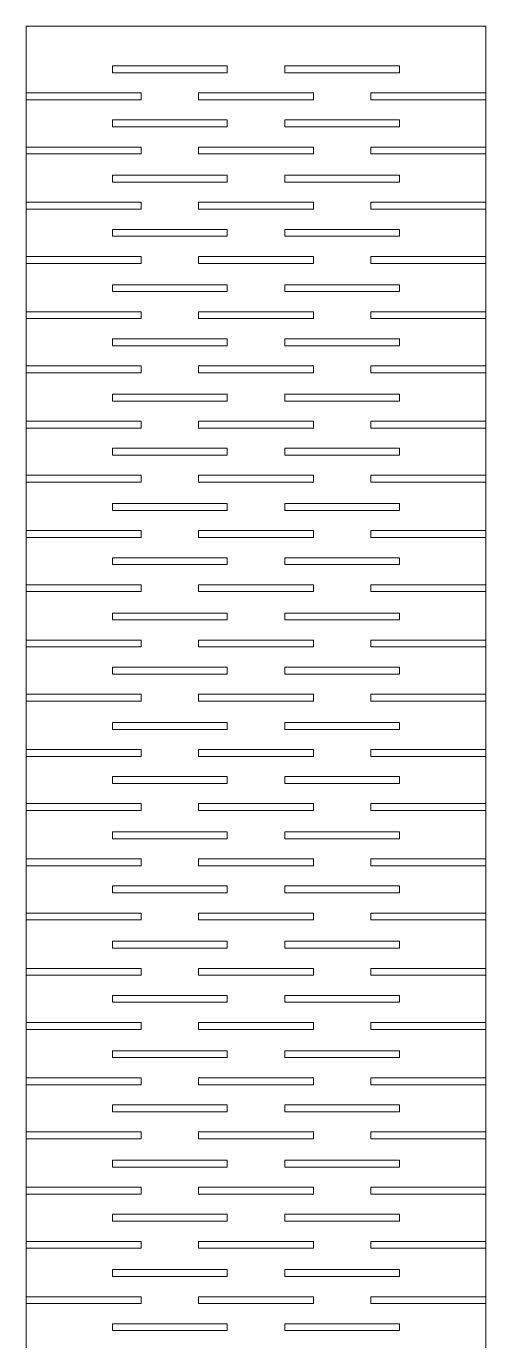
# Model space of a CAD drawing. Header units: millimetres. Extents: x -13 to 13, y -153 to 153.
# Drawn here: x -13.3 to 13.3, y 77.2 to 153.4 of the extents above; entities that cross this region are included whole.
import ezdxf

# ---------------------------------------------------------------- set-up
doc = ezdxf.new("R2010")
doc.units = ezdxf.units.MM
doc.header["$MEASUREMENT"] = 0
doc.layers.add('Camada 1', color=7, linetype='Continuous')

msp = doc.modelspace()

# ---------------------------------------------------------------- linework, layer by layer
at = {"layer": 'Camada 1', "color": 250, "lineweight": 9}
msp.add_open_spline([(-13.335, -153.4252), (-13.335, -153.4252), (-13.335, 153.4251), (-13.335, 153.4251), (-13.335, 153.4251), (-13.335, 153.4251), (13.335, 153.4251), (13.335, 153.4251), (13.335, 153.4251), (13.335, 153.4251), (13.335, -153.4252), (13.335, -153.4252), (13.335, -153.4252), (13.335, -153.4252), (-13.335, -153.4252), (-13.335, -153.4252)], degree=3, knots=[0, 0, 0, 0, 0.2, 0.2, 0.2, 0.2, 0.4, 0.4, 0.4, 0.4, 0.6, 0.6, 0.6, 0.6, 1, 1, 1, 1], dxfattribs=at)
at = {"layer": 'Camada 1', "color": 240, "lineweight": 9}
for points in [[(-8.3344, 151.1301), (-8.3344, 151.1301), (-8.3344, 150.7301), (-8.3344, 150.7301), (-8.3344, 150.7301), (-8.3344, 150.7301), (-1.6669, 150.7301), (-1.6669, 150.7301), (-1.6669, 150.7301), (-1.6669, 150.7301), (-1.6669, 151.1301), (-1.6669, 151.1301), (-1.6669, 151.1301), (-1.6669, 151.1301), (-8.3344, 151.1301), (-8.3344, 151.1301)], [(1.6669, 151.1301), (1.6669, 151.1301), (1.6669, 150.7301), (1.6669, 150.7301), (1.6669, 150.7301), (1.6669, 150.7301), (8.3344, 150.7301), (8.3344, 150.7301), (8.3344, 150.7301), (8.3344, 150.7301), (8.3344, 151.1301), (8.3344, 151.1301), (8.3344, 151.1301), (8.3344, 151.1301), (1.6669, 151.1301), (1.6669, 151.1301)], [(-13.335, 149.56), (-13.335, 149.56), (-13.335, 149.16), (-13.335, 149.16), (-13.335, 149.16), (-13.335, 149.16), (-6.6675, 149.16), (-6.6675, 149.16), (-6.6675, 149.16), (-6.6675, 149.16), (-6.6675, 149.56), (-6.6675, 149.56), (-6.6675, 149.56), (-6.6675, 149.56), (-13.335, 149.56), (-13.335, 149.56)], [(-3.3337, 149.56), (-3.3337, 149.56), (-3.3337, 149.16), (-3.3337, 149.16), (-3.3337, 149.16), (-3.3337, 149.16), (3.3338, 149.16), (3.3338, 149.16), (3.3338, 149.16), (3.3338, 149.16), (3.3338, 149.56), (3.3338, 149.56), (3.3338, 149.56), (3.3338, 149.56), (-3.3337, 149.56), (-3.3337, 149.56)], [(6.6675, 149.56), (6.6675, 149.56), (6.6675, 149.16), (6.6675, 149.16), (6.6675, 149.16), (6.6675, 149.16), (13.335, 149.16), (13.335, 149.16), (13.335, 149.16), (13.335, 149.16), (13.335, 149.56), (13.335, 149.56), (13.335, 149.56), (13.335, 149.56), (6.6675, 149.56), (6.6675, 149.56)], [(-8.3344, 147.9899), (-8.3344, 147.9899), (-8.3344, 147.5899), (-8.3344, 147.5899), (-8.3344, 147.5899), (-8.3344, 147.5899), (-1.6669, 147.5899), (-1.6669, 147.5899), (-1.6669, 147.5899), (-1.6669, 147.5899), (-1.6669, 147.9899), (-1.6669, 147.9899), (-1.6669, 147.9899), (-1.6669, 147.9899), (-8.3344, 147.9899), (-8.3344, 147.9899)], [(1.6669, 147.9899), (1.6669, 147.9899), (1.6669, 147.5899), (1.6669, 147.5899), (1.6669, 147.5899), (1.6669, 147.5899), (8.3344, 147.5899), (8.3344, 147.5899), (8.3344, 147.5899), (8.3344, 147.5899), (8.3344, 147.9899), (8.3344, 147.9899), (8.3344, 147.9899), (8.3344, 147.9899), (1.6669, 147.9899), (1.6669, 147.9899)], [(-13.335, 146.4198), (-13.335, 146.4198), (-13.335, 146.0198), (-13.335, 146.0198), (-13.335, 146.0198), (-13.335, 146.0198), (-6.6675, 146.0198), (-6.6675, 146.0198), (-6.6675, 146.0198), (-6.6675, 146.0198), (-6.6675, 146.4198), (-6.6675, 146.4198), (-6.6675, 146.4198), (-6.6675, 146.4198), (-13.335, 146.4198), (-13.335, 146.4198)], [(-3.3337, 146.4198), (-3.3337, 146.4198), (-3.3337, 146.0198), (-3.3337, 146.0198), (-3.3337, 146.0198), (-3.3337, 146.0198), (3.3338, 146.0198), (3.3338, 146.0198), (3.3338, 146.0198), (3.3338, 146.0198), (3.3338, 146.4198), (3.3338, 146.4198), (3.3338, 146.4198), (3.3338, 146.4198), (-3.3337, 146.4198), (-3.3337, 146.4198)], [(6.6675, 146.4198), (6.6675, 146.4198), (6.6675, 146.0198), (6.6675, 146.0198), (6.6675, 146.0198), (6.6675, 146.0198), (13.335, 146.0198), (13.335, 146.0198), (13.335, 146.0198), (13.335, 146.0198), (13.335, 146.4198), (13.335, 146.4198), (13.335, 146.4198), (13.335, 146.4198), (6.6675, 146.4198), (6.6675, 146.4198)], [(-8.3344, 144.7801), (-8.3344, 144.7801), (-8.3344, 144.3801), (-8.3344, 144.3801), (-8.3344, 144.3801), (-8.3344, 144.3801), (-1.6669, 144.3801), (-1.6669, 144.3801), (-1.6669, 144.3801), (-1.6669, 144.3801), (-1.6669, 144.7801), (-1.6669, 144.7801), (-1.6669, 144.7801), (-1.6669, 144.7801), (-8.3344, 144.7801), (-8.3344, 144.7801)], [(1.6669, 144.7801), (1.6669, 144.7801), (1.6669, 144.3801), (1.6669, 144.3801), (1.6669, 144.3801), (1.6669, 144.3801), (8.3344, 144.3801), (8.3344, 144.3801), (8.3344, 144.3801), (8.3344, 144.3801), (8.3344, 144.7801), (8.3344, 144.7801), (8.3344, 144.7801), (8.3344, 144.7801), (1.6669, 144.7801), (1.6669, 144.7801)], [(-13.335, 143.21), (-13.335, 143.21), (-13.335, 142.81), (-13.335, 142.81), (-13.335, 142.81), (-13.335, 142.81), (-6.6675, 142.81), (-6.6675, 142.81), (-6.6675, 142.81), (-6.6675, 142.81), (-6.6675, 143.21), (-6.6675, 143.21), (-6.6675, 143.21), (-6.6675, 143.21), (-13.335, 143.21), (-13.335, 143.21)], [(-3.3337, 143.21), (-3.3337, 143.21), (-3.3337, 142.81), (-3.3337, 142.81), (-3.3337, 142.81), (-3.3337, 142.81), (3.3338, 142.81), (3.3338, 142.81), (3.3338, 142.81), (3.3338, 142.81), (3.3338, 143.21), (3.3338, 143.21), (3.3338, 143.21), (3.3338, 143.21), (-3.3337, 143.21), (-3.3337, 143.21)], [(6.6675, 143.21), (6.6675, 143.21), (6.6675, 142.81), (6.6675, 142.81), (6.6675, 142.81), (6.6675, 142.81), (13.335, 142.81), (13.335, 142.81), (13.335, 142.81), (13.335, 142.81), (13.335, 143.21), (13.335, 143.21), (13.335, 143.21), (13.335, 143.21), (6.6675, 143.21), (6.6675, 143.21)], [(-8.3344, 141.6399), (-8.3344, 141.6399), (-8.3344, 141.2399), (-8.3344, 141.2399), (-8.3344, 141.2399), (-8.3344, 141.2399), (-1.6669, 141.2399), (-1.6669, 141.2399), (-1.6669, 141.2399), (-1.6669, 141.2399), (-1.6669, 141.6399), (-1.6669, 141.6399), (-1.6669, 141.6399), (-1.6669, 141.6399), (-8.3344, 141.6399), (-8.3344, 141.6399)], [(1.6669, 141.6399), (1.6669, 141.6399), (1.6669, 141.2399), (1.6669, 141.2399), (1.6669, 141.2399), (1.6669, 141.2399), (8.3344, 141.2399), (8.3344, 141.2399), (8.3344, 141.2399), (8.3344, 141.2399), (8.3344, 141.6399), (8.3344, 141.6399), (8.3344, 141.6399), (8.3344, 141.6399), (1.6669, 141.6399), (1.6669, 141.6399)], [(-13.335, 140.0698), (-13.335, 140.0698), (-13.335, 139.6698), (-13.335, 139.6698), (-13.335, 139.6698), (-13.335, 139.6698), (-6.6675, 139.6698), (-6.6675, 139.6698), (-6.6675, 139.6698), (-6.6675, 139.6698), (-6.6675, 140.0698), (-6.6675, 140.0698), (-6.6675, 140.0698), (-6.6675, 140.0698), (-13.335, 140.0698), (-13.335, 140.0698)], [(-3.3337, 140.0698), (-3.3337, 140.0698), (-3.3337, 139.6698), (-3.3337, 139.6698), (-3.3337, 139.6698), (-3.3337, 139.6698), (3.3338, 139.6698), (3.3338, 139.6698), (3.3338, 139.6698), (3.3338, 139.6698), (3.3338, 140.0698), (3.3338, 140.0698), (3.3338, 140.0698), (3.3338, 140.0698), (-3.3337, 140.0698), (-3.3337, 140.0698)], [(6.6675, 140.0698), (6.6675, 140.0698), (6.6675, 139.6698), (6.6675, 139.6698), (6.6675, 139.6698), (6.6675, 139.6698), (13.335, 139.6698), (13.335, 139.6698), (13.335, 139.6698), (13.335, 139.6698), (13.335, 140.0698), (13.335, 140.0698), (13.335, 140.0698), (13.335, 140.0698), (6.6675, 140.0698), (6.6675, 140.0698)], [(-8.3344, 138.4301), (-8.3344, 138.4301), (-8.3344, 138.0301), (-8.3344, 138.0301), (-8.3344, 138.0301), (-8.3344, 138.0301), (-1.6669, 138.0301), (-1.6669, 138.0301), (-1.6669, 138.0301), (-1.6669, 138.0301), (-1.6669, 138.4301), (-1.6669, 138.4301), (-1.6669, 138.4301), (-1.6669, 138.4301), (-8.3344, 138.4301), (-8.3344, 138.4301)], [(1.6669, 138.4301), (1.6669, 138.4301), (1.6669, 138.0301), (1.6669, 138.0301), (1.6669, 138.0301), (1.6669, 138.0301), (8.3344, 138.0301), (8.3344, 138.0301), (8.3344, 138.0301), (8.3344, 138.0301), (8.3344, 138.4301), (8.3344, 138.4301), (8.3344, 138.4301), (8.3344, 138.4301), (1.6669, 138.4301), (1.6669, 138.4301)], [(-13.335, 136.86), (-13.335, 136.86), (-13.335, 136.46), (-13.335, 136.46), (-13.335, 136.46), (-13.335, 136.46), (-6.6675, 136.46), (-6.6675, 136.46), (-6.6675, 136.46), (-6.6675, 136.46), (-6.6675, 136.86), (-6.6675, 136.86), (-6.6675, 136.86), (-6.6675, 136.86), (-13.335, 136.86), (-13.335, 136.86)], [(-3.3337, 136.86), (-3.3337, 136.86), (-3.3337, 136.46), (-3.3337, 136.46), (-3.3337, 136.46), (-3.3337, 136.46), (3.3338, 136.46), (3.3338, 136.46), (3.3338, 136.46), (3.3338, 136.46), (3.3338, 136.86), (3.3338, 136.86), (3.3338, 136.86), (3.3338, 136.86), (-3.3337, 136.86), (-3.3337, 136.86)], [(6.6675, 136.86), (6.6675, 136.86), (6.6675, 136.46), (6.6675, 136.46), (6.6675, 136.46), (6.6675, 136.46), (13.335, 136.46), (13.335, 136.46), (13.335, 136.46), (13.335, 136.46), (13.335, 136.86), (13.335, 136.86), (13.335, 136.86), (13.335, 136.86), (6.6675, 136.86), (6.6675, 136.86)], [(-8.3344, 135.2899), (-8.3344, 135.2899), (-8.3344, 134.8899), (-8.3344, 134.8899), (-8.3344, 134.8899), (-8.3344, 134.8899), (-1.6669, 134.8899), (-1.6669, 134.8899), (-1.6669, 134.8899), (-1.6669, 134.8899), (-1.6669, 135.2899), (-1.6669, 135.2899), (-1.6669, 135.2899), (-1.6669, 135.2899), (-8.3344, 135.2899), (-8.3344, 135.2899)], [(1.6669, 135.2899), (1.6669, 135.2899), (1.6669, 134.8899), (1.6669, 134.8899), (1.6669, 134.8899), (1.6669, 134.8899), (8.3344, 134.8899), (8.3344, 134.8899), (8.3344, 134.8899), (8.3344, 134.8899), (8.3344, 135.2899), (8.3344, 135.2899), (8.3344, 135.2899), (8.3344, 135.2899), (1.6669, 135.2899), (1.6669, 135.2899)], [(-13.335, 133.7198), (-13.335, 133.7198), (-13.335, 133.3198), (-13.335, 133.3198), (-13.335, 133.3198), (-13.335, 133.3198), (-6.6675, 133.3198), (-6.6675, 133.3198), (-6.6675, 133.3198), (-6.6675, 133.3198), (-6.6675, 133.7198), (-6.6675, 133.7198), (-6.6675, 133.7198), (-6.6675, 133.7198), (-13.335, 133.7198), (-13.335, 133.7198)], [(-3.3337, 133.7198), (-3.3337, 133.7198), (-3.3337, 133.3198), (-3.3337, 133.3198), (-3.3337, 133.3198), (-3.3337, 133.3198), (3.3338, 133.3198), (3.3338, 133.3198), (3.3338, 133.3198), (3.3338, 133.3198), (3.3338, 133.7198), (3.3338, 133.7198), (3.3338, 133.7198), (3.3338, 133.7198), (-3.3337, 133.7198), (-3.3337, 133.7198)], [(6.6675, 133.7198), (6.6675, 133.7198), (6.6675, 133.3198), (6.6675, 133.3198), (6.6675, 133.3198), (6.6675, 133.3198), (13.335, 133.3198), (13.335, 133.3198), (13.335, 133.3198), (13.335, 133.3198), (13.335, 133.7198), (13.335, 133.7198), (13.335, 133.7198), (13.335, 133.7198), (6.6675, 133.7198), (6.6675, 133.7198)], [(-8.3344, 132.0801), (-8.3344, 132.0801), (-8.3344, 131.6801), (-8.3344, 131.6801), (-8.3344, 131.6801), (-8.3344, 131.6801), (-1.6669, 131.6801), (-1.6669, 131.6801), (-1.6669, 131.6801), (-1.6669, 131.6801), (-1.6669, 132.0801), (-1.6669, 132.0801), (-1.6669, 132.0801), (-1.6669, 132.0801), (-8.3344, 132.0801), (-8.3344, 132.0801)], [(1.6669, 132.0801), (1.6669, 132.0801), (1.6669, 131.6801), (1.6669, 131.6801), (1.6669, 131.6801), (1.6669, 131.6801), (8.3344, 131.6801), (8.3344, 131.6801), (8.3344, 131.6801), (8.3344, 131.6801), (8.3344, 132.0801), (8.3344, 132.0801), (8.3344, 132.0801), (8.3344, 132.0801), (1.6669, 132.0801), (1.6669, 132.0801)], [(-13.335, 130.51), (-13.335, 130.51), (-13.335, 130.11), (-13.335, 130.11), (-13.335, 130.11), (-13.335, 130.11), (-6.6675, 130.11), (-6.6675, 130.11), (-6.6675, 130.11), (-6.6675, 130.11), (-6.6675, 130.51), (-6.6675, 130.51), (-6.6675, 130.51), (-6.6675, 130.51), (-13.335, 130.51), (-13.335, 130.51)], [(-3.3337, 130.51), (-3.3337, 130.51), (-3.3337, 130.11), (-3.3337, 130.11), (-3.3337, 130.11), (-3.3337, 130.11), (3.3338, 130.11), (3.3338, 130.11), (3.3338, 130.11), (3.3338, 130.11), (3.3338, 130.51), (3.3338, 130.51), (3.3338, 130.51), (3.3338, 130.51), (-3.3337, 130.51), (-3.3337, 130.51)], [(6.6675, 130.51), (6.6675, 130.51), (6.6675, 130.11), (6.6675, 130.11), (6.6675, 130.11), (6.6675, 130.11), (13.335, 130.11), (13.335, 130.11), (13.335, 130.11), (13.335, 130.11), (13.335, 130.51), (13.335, 130.51), (13.335, 130.51), (13.335, 130.51), (6.6675, 130.51), (6.6675, 130.51)], [(-8.3344, 128.9399), (-8.3344, 128.9399), (-8.3344, 128.5399), (-8.3344, 128.5399), (-8.3344, 128.5399), (-8.3344, 128.5399), (-1.6669, 128.5399), (-1.6669, 128.5399), (-1.6669, 128.5399), (-1.6669, 128.5399), (-1.6669, 128.9399), (-1.6669, 128.9399), (-1.6669, 128.9399), (-1.6669, 128.9399), (-8.3344, 128.9399), (-8.3344, 128.9399)], [(1.6669, 128.9399), (1.6669, 128.9399), (1.6669, 128.5399), (1.6669, 128.5399), (1.6669, 128.5399), (1.6669, 128.5399), (8.3344, 128.5399), (8.3344, 128.5399), (8.3344, 128.5399), (8.3344, 128.5399), (8.3344, 128.9399), (8.3344, 128.9399), (8.3344, 128.9399), (8.3344, 128.9399), (1.6669, 128.9399), (1.6669, 128.9399)], [(-13.335, 127.3698), (-13.335, 127.3698), (-13.335, 126.9698), (-13.335, 126.9698), (-13.335, 126.9698), (-13.335, 126.9698), (-6.6675, 126.9698), (-6.6675, 126.9698), (-6.6675, 126.9698), (-6.6675, 126.9698), (-6.6675, 127.3698), (-6.6675, 127.3698), (-6.6675, 127.3698), (-6.6675, 127.3698), (-13.335, 127.3698), (-13.335, 127.3698)], [(-3.3337, 127.3698), (-3.3337, 127.3698), (-3.3337, 126.9698), (-3.3337, 126.9698), (-3.3337, 126.9698), (-3.3337, 126.9698), (3.3338, 126.9698), (3.3338, 126.9698), (3.3338, 126.9698), (3.3338, 126.9698), (3.3338, 127.3698), (3.3338, 127.3698), (3.3338, 127.3698), (3.3338, 127.3698), (-3.3337, 127.3698), (-3.3337, 127.3698)], [(6.6675, 127.3698), (6.6675, 127.3698), (6.6675, 126.9698), (6.6675, 126.9698), (6.6675, 126.9698), (6.6675, 126.9698), (13.335, 126.9698), (13.335, 126.9698), (13.335, 126.9698), (13.335, 126.9698), (13.335, 127.3698), (13.335, 127.3698), (13.335, 127.3698), (13.335, 127.3698), (6.6675, 127.3698), (6.6675, 127.3698)], [(-8.3344, 125.7301), (-8.3344, 125.7301), (-8.3344, 125.3301), (-8.3344, 125.3301), (-8.3344, 125.3301), (-8.3344, 125.3301), (-1.6669, 125.3301), (-1.6669, 125.3301), (-1.6669, 125.3301), (-1.6669, 125.3301), (-1.6669, 125.7301), (-1.6669, 125.7301), (-1.6669, 125.7301), (-1.6669, 125.7301), (-8.3344, 125.7301), (-8.3344, 125.7301)], [(1.6669, 125.7301), (1.6669, 125.7301), (1.6669, 125.3301), (1.6669, 125.3301), (1.6669, 125.3301), (1.6669, 125.3301), (8.3344, 125.3301), (8.3344, 125.3301), (8.3344, 125.3301), (8.3344, 125.3301), (8.3344, 125.7301), (8.3344, 125.7301), (8.3344, 125.7301), (8.3344, 125.7301), (1.6669, 125.7301), (1.6669, 125.7301)], [(-13.335, 124.16), (-13.335, 124.16), (-13.335, 123.76), (-13.335, 123.76), (-13.335, 123.76), (-13.335, 123.76), (-6.6675, 123.76), (-6.6675, 123.76), (-6.6675, 123.76), (-6.6675, 123.76), (-6.6675, 124.16), (-6.6675, 124.16), (-6.6675, 124.16), (-6.6675, 124.16), (-13.335, 124.16), (-13.335, 124.16)], [(-3.3337, 124.16), (-3.3337, 124.16), (-3.3337, 123.76), (-3.3337, 123.76), (-3.3337, 123.76), (-3.3337, 123.76), (3.3338, 123.76), (3.3338, 123.76), (3.3338, 123.76), (3.3338, 123.76), (3.3338, 124.16), (3.3338, 124.16), (3.3338, 124.16), (3.3338, 124.16), (-3.3337, 124.16), (-3.3337, 124.16)], [(6.6675, 124.16), (6.6675, 124.16), (6.6675, 123.76), (6.6675, 123.76), (6.6675, 123.76), (6.6675, 123.76), (13.335, 123.76), (13.335, 123.76), (13.335, 123.76), (13.335, 123.76), (13.335, 124.16), (13.335, 124.16), (13.335, 124.16), (13.335, 124.16), (6.6675, 124.16), (6.6675, 124.16)], [(-8.3344, 122.5899), (-8.3344, 122.5899), (-8.3344, 122.1899), (-8.3344, 122.1899), (-8.3344, 122.1899), (-8.3344, 122.1899), (-1.6669, 122.1899), (-1.6669, 122.1899), (-1.6669, 122.1899), (-1.6669, 122.1899), (-1.6669, 122.5899), (-1.6669, 122.5899), (-1.6669, 122.5899), (-1.6669, 122.5899), (-8.3344, 122.5899), (-8.3344, 122.5899)], [(1.6669, 122.5899), (1.6669, 122.5899), (1.6669, 122.1899), (1.6669, 122.1899), (1.6669, 122.1899), (1.6669, 122.1899), (8.3344, 122.1899), (8.3344, 122.1899), (8.3344, 122.1899), (8.3344, 122.1899), (8.3344, 122.5899), (8.3344, 122.5899), (8.3344, 122.5899), (8.3344, 122.5899), (1.6669, 122.5899), (1.6669, 122.5899)], [(-13.335, 121.0198), (-13.335, 121.0198), (-13.335, 120.6198), (-13.335, 120.6198), (-13.335, 120.6198), (-13.335, 120.6198), (-6.6675, 120.6198), (-6.6675, 120.6198), (-6.6675, 120.6198), (-6.6675, 120.6198), (-6.6675, 121.0198), (-6.6675, 121.0198), (-6.6675, 121.0198), (-6.6675, 121.0198), (-13.335, 121.0198), (-13.335, 121.0198)], [(-3.3337, 121.0198), (-3.3337, 121.0198), (-3.3337, 120.6198), (-3.3337, 120.6198), (-3.3337, 120.6198), (-3.3337, 120.6198), (3.3338, 120.6198), (3.3338, 120.6198), (3.3338, 120.6198), (3.3338, 120.6198), (3.3338, 121.0198), (3.3338, 121.0198), (3.3338, 121.0198), (3.3338, 121.0198), (-3.3337, 121.0198), (-3.3337, 121.0198)], [(6.6675, 121.0198), (6.6675, 121.0198), (6.6675, 120.6198), (6.6675, 120.6198), (6.6675, 120.6198), (6.6675, 120.6198), (13.335, 120.6198), (13.335, 120.6198), (13.335, 120.6198), (13.335, 120.6198), (13.335, 121.0198), (13.335, 121.0198), (13.335, 121.0198), (13.335, 121.0198), (6.6675, 121.0198), (6.6675, 121.0198)], [(-8.3344, 119.3801), (-8.3344, 119.3801), (-8.3344, 118.9801), (-8.3344, 118.9801), (-8.3344, 118.9801), (-8.3344, 118.9801), (-1.6669, 118.9801), (-1.6669, 118.9801), (-1.6669, 118.9801), (-1.6669, 118.9801), (-1.6669, 119.3801), (-1.6669, 119.3801), (-1.6669, 119.3801), (-1.6669, 119.3801), (-8.3344, 119.3801), (-8.3344, 119.3801)], [(1.6669, 119.3801), (1.6669, 119.3801), (1.6669, 118.9801), (1.6669, 118.9801), (1.6669, 118.9801), (1.6669, 118.9801), (8.3344, 118.9801), (8.3344, 118.9801), (8.3344, 118.9801), (8.3344, 118.9801), (8.3344, 119.3801), (8.3344, 119.3801), (8.3344, 119.3801), (8.3344, 119.3801), (1.6669, 119.3801), (1.6669, 119.3801)], [(-13.335, 117.81), (-13.335, 117.81), (-13.335, 117.41), (-13.335, 117.41), (-13.335, 117.41), (-13.335, 117.41), (-6.6675, 117.41), (-6.6675, 117.41), (-6.6675, 117.41), (-6.6675, 117.41), (-6.6675, 117.81), (-6.6675, 117.81), (-6.6675, 117.81), (-6.6675, 117.81), (-13.335, 117.81), (-13.335, 117.81)], [(-3.3337, 117.81), (-3.3337, 117.81), (-3.3337, 117.41), (-3.3337, 117.41), (-3.3337, 117.41), (-3.3337, 117.41), (3.3338, 117.41), (3.3338, 117.41), (3.3338, 117.41), (3.3338, 117.41), (3.3338, 117.81), (3.3338, 117.81), (3.3338, 117.81), (3.3338, 117.81), (-3.3337, 117.81), (-3.3337, 117.81)], [(6.6675, 117.81), (6.6675, 117.81), (6.6675, 117.41), (6.6675, 117.41), (6.6675, 117.41), (6.6675, 117.41), (13.335, 117.41), (13.335, 117.41), (13.335, 117.41), (13.335, 117.41), (13.335, 117.81), (13.335, 117.81), (13.335, 117.81), (13.335, 117.81), (6.6675, 117.81), (6.6675, 117.81)], [(-8.3344, 116.2399), (-8.3344, 116.2399), (-8.3344, 115.8399), (-8.3344, 115.8399), (-8.3344, 115.8399), (-8.3344, 115.8399), (-1.6669, 115.8399), (-1.6669, 115.8399), (-1.6669, 115.8399), (-1.6669, 115.8399), (-1.6669, 116.2399), (-1.6669, 116.2399), (-1.6669, 116.2399), (-1.6669, 116.2399), (-8.3344, 116.2399), (-8.3344, 116.2399)], [(1.6669, 116.2399), (1.6669, 116.2399), (1.6669, 115.8399), (1.6669, 115.8399), (1.6669, 115.8399), (1.6669, 115.8399), (8.3344, 115.8399), (8.3344, 115.8399), (8.3344, 115.8399), (8.3344, 115.8399), (8.3344, 116.2399), (8.3344, 116.2399), (8.3344, 116.2399), (8.3344, 116.2399), (1.6669, 116.2399), (1.6669, 116.2399)], [(-13.335, 114.6698), (-13.335, 114.6698), (-13.335, 114.2698), (-13.335, 114.2698), (-13.335, 114.2698), (-13.335, 114.2698), (-6.6675, 114.2698), (-6.6675, 114.2698), (-6.6675, 114.2698), (-6.6675, 114.2698), (-6.6675, 114.6698), (-6.6675, 114.6698), (-6.6675, 114.6698), (-6.6675, 114.6698), (-13.335, 114.6698), (-13.335, 114.6698)], [(-3.3337, 114.6698), (-3.3337, 114.6698), (-3.3337, 114.2698), (-3.3337, 114.2698), (-3.3337, 114.2698), (-3.3337, 114.2698), (3.3338, 114.2698), (3.3338, 114.2698), (3.3338, 114.2698), (3.3338, 114.2698), (3.3338, 114.6698), (3.3338, 114.6698), (3.3338, 114.6698), (3.3338, 114.6698), (-3.3337, 114.6698), (-3.3337, 114.6698)], [(6.6675, 114.6698), (6.6675, 114.6698), (6.6675, 114.2698), (6.6675, 114.2698), (6.6675, 114.2698), (6.6675, 114.2698), (13.335, 114.2698), (13.335, 114.2698), (13.335, 114.2698), (13.335, 114.2698), (13.335, 114.6698), (13.335, 114.6698), (13.335, 114.6698), (13.335, 114.6698), (6.6675, 114.6698), (6.6675, 114.6698)], [(-8.3344, 113.0301), (-8.3344, 113.0301), (-8.3344, 112.6301), (-8.3344, 112.6301), (-8.3344, 112.6301), (-8.3344, 112.6301), (-1.6669, 112.6301), (-1.6669, 112.6301), (-1.6669, 112.6301), (-1.6669, 112.6301), (-1.6669, 113.0301), (-1.6669, 113.0301), (-1.6669, 113.0301), (-1.6669, 113.0301), (-8.3344, 113.0301), (-8.3344, 113.0301)], [(1.6669, 113.0301), (1.6669, 113.0301), (1.6669, 112.6301), (1.6669, 112.6301), (1.6669, 112.6301), (1.6669, 112.6301), (8.3344, 112.6301), (8.3344, 112.6301), (8.3344, 112.6301), (8.3344, 112.6301), (8.3344, 113.0301), (8.3344, 113.0301), (8.3344, 113.0301), (8.3344, 113.0301), (1.6669, 113.0301), (1.6669, 113.0301)], [(-13.335, 111.46), (-13.335, 111.46), (-13.335, 111.06), (-13.335, 111.06), (-13.335, 111.06), (-13.335, 111.06), (-6.6675, 111.06), (-6.6675, 111.06), (-6.6675, 111.06), (-6.6675, 111.06), (-6.6675, 111.46), (-6.6675, 111.46), (-6.6675, 111.46), (-6.6675, 111.46), (-13.335, 111.46), (-13.335, 111.46)], [(-3.3337, 111.46), (-3.3337, 111.46), (-3.3337, 111.06), (-3.3337, 111.06), (-3.3337, 111.06), (-3.3337, 111.06), (3.3338, 111.06), (3.3338, 111.06), (3.3338, 111.06), (3.3338, 111.06), (3.3338, 111.46), (3.3338, 111.46), (3.3338, 111.46), (3.3338, 111.46), (-3.3337, 111.46), (-3.3337, 111.46)], [(6.6675, 111.46), (6.6675, 111.46), (6.6675, 111.06), (6.6675, 111.06), (6.6675, 111.06), (6.6675, 111.06), (13.335, 111.06), (13.335, 111.06), (13.335, 111.06), (13.335, 111.06), (13.335, 111.46), (13.335, 111.46), (13.335, 111.46), (13.335, 111.46), (6.6675, 111.46), (6.6675, 111.46)], [(-8.3344, 109.8899), (-8.3344, 109.8899), (-8.3344, 109.4899), (-8.3344, 109.4899), (-8.3344, 109.4899), (-8.3344, 109.4899), (-1.6669, 109.4899), (-1.6669, 109.4899), (-1.6669, 109.4899), (-1.6669, 109.4899), (-1.6669, 109.8899), (-1.6669, 109.8899), (-1.6669, 109.8899), (-1.6669, 109.8899), (-8.3344, 109.8899), (-8.3344, 109.8899)], [(1.6669, 109.8899), (1.6669, 109.8899), (1.6669, 109.4899), (1.6669, 109.4899), (1.6669, 109.4899), (1.6669, 109.4899), (8.3344, 109.4899), (8.3344, 109.4899), (8.3344, 109.4899), (8.3344, 109.4899), (8.3344, 109.8899), (8.3344, 109.8899), (8.3344, 109.8899), (8.3344, 109.8899), (1.6669, 109.8899), (1.6669, 109.8899)], [(-13.335, 108.3198), (-13.335, 108.3198), (-13.335, 107.9198), (-13.335, 107.9198), (-13.335, 107.9198), (-13.335, 107.9198), (-6.6675, 107.9198), (-6.6675, 107.9198), (-6.6675, 107.9198), (-6.6675, 107.9198), (-6.6675, 108.3198), (-6.6675, 108.3198), (-6.6675, 108.3198), (-6.6675, 108.3198), (-13.335, 108.3198), (-13.335, 108.3198)], [(-3.3337, 108.3198), (-3.3337, 108.3198), (-3.3337, 107.9198), (-3.3337, 107.9198), (-3.3337, 107.9198), (-3.3337, 107.9198), (3.3338, 107.9198), (3.3338, 107.9198), (3.3338, 107.9198), (3.3338, 107.9198), (3.3338, 108.3198), (3.3338, 108.3198), (3.3338, 108.3198), (3.3338, 108.3198), (-3.3337, 108.3198), (-3.3337, 108.3198)], [(6.6675, 108.3198), (6.6675, 108.3198), (6.6675, 107.9198), (6.6675, 107.9198), (6.6675, 107.9198), (6.6675, 107.9198), (13.335, 107.9198), (13.335, 107.9198), (13.335, 107.9198), (13.335, 107.9198), (13.335, 108.3198), (13.335, 108.3198), (13.335, 108.3198), (13.335, 108.3198), (6.6675, 108.3198), (6.6675, 108.3198)], [(-8.3344, 106.6801), (-8.3344, 106.6801), (-8.3344, 106.2801), (-8.3344, 106.2801), (-8.3344, 106.2801), (-8.3344, 106.2801), (-1.6669, 106.2801), (-1.6669, 106.2801), (-1.6669, 106.2801), (-1.6669, 106.2801), (-1.6669, 106.6801), (-1.6669, 106.6801), (-1.6669, 106.6801), (-1.6669, 106.6801), (-8.3344, 106.6801), (-8.3344, 106.6801)], [(1.6669, 106.6801), (1.6669, 106.6801), (1.6669, 106.2801), (1.6669, 106.2801), (1.6669, 106.2801), (1.6669, 106.2801), (8.3344, 106.2801), (8.3344, 106.2801), (8.3344, 106.2801), (8.3344, 106.2801), (8.3344, 106.6801), (8.3344, 106.6801), (8.3344, 106.6801), (8.3344, 106.6801), (1.6669, 106.6801), (1.6669, 106.6801)], [(-13.335, 105.11), (-13.335, 105.11), (-13.335, 104.71), (-13.335, 104.71), (-13.335, 104.71), (-13.335, 104.71), (-6.6675, 104.71), (-6.6675, 104.71), (-6.6675, 104.71), (-6.6675, 104.71), (-6.6675, 105.11), (-6.6675, 105.11), (-6.6675, 105.11), (-6.6675, 105.11), (-13.335, 105.11), (-13.335, 105.11)], [(-3.3337, 105.11), (-3.3337, 105.11), (-3.3337, 104.71), (-3.3337, 104.71), (-3.3337, 104.71), (-3.3337, 104.71), (3.3338, 104.71), (3.3338, 104.71), (3.3338, 104.71), (3.3338, 104.71), (3.3338, 105.11), (3.3338, 105.11), (3.3338, 105.11), (3.3338, 105.11), (-3.3337, 105.11), (-3.3337, 105.11)], [(6.6675, 105.11), (6.6675, 105.11), (6.6675, 104.71), (6.6675, 104.71), (6.6675, 104.71), (6.6675, 104.71), (13.335, 104.71), (13.335, 104.71), (13.335, 104.71), (13.335, 104.71), (13.335, 105.11), (13.335, 105.11), (13.335, 105.11), (13.335, 105.11), (6.6675, 105.11), (6.6675, 105.11)], [(-8.3344, 103.5399), (-8.3344, 103.5399), (-8.3344, 103.1399), (-8.3344, 103.1399), (-8.3344, 103.1399), (-8.3344, 103.1399), (-1.6669, 103.1399), (-1.6669, 103.1399), (-1.6669, 103.1399), (-1.6669, 103.1399), (-1.6669, 103.5399), (-1.6669, 103.5399), (-1.6669, 103.5399), (-1.6669, 103.5399), (-8.3344, 103.5399), (-8.3344, 103.5399)], [(1.6669, 103.5399), (1.6669, 103.5399), (1.6669, 103.1399), (1.6669, 103.1399), (1.6669, 103.1399), (1.6669, 103.1399), (8.3344, 103.1399), (8.3344, 103.1399), (8.3344, 103.1399), (8.3344, 103.1399), (8.3344, 103.5399), (8.3344, 103.5399), (8.3344, 103.5399), (8.3344, 103.5399), (1.6669, 103.5399), (1.6669, 103.5399)], [(-13.335, 101.9698), (-13.335, 101.9698), (-13.335, 101.5698), (-13.335, 101.5698), (-13.335, 101.5698), (-13.335, 101.5698), (-6.6675, 101.5698), (-6.6675, 101.5698), (-6.6675, 101.5698), (-6.6675, 101.5698), (-6.6675, 101.9698), (-6.6675, 101.9698), (-6.6675, 101.9698), (-6.6675, 101.9698), (-13.335, 101.9698), (-13.335, 101.9698)], [(-3.3337, 101.9698), (-3.3337, 101.9698), (-3.3337, 101.5698), (-3.3337, 101.5698), (-3.3337, 101.5698), (-3.3337, 101.5698), (3.3338, 101.5698), (3.3338, 101.5698), (3.3338, 101.5698), (3.3338, 101.5698), (3.3338, 101.9698), (3.3338, 101.9698), (3.3338, 101.9698), (3.3338, 101.9698), (-3.3337, 101.9698), (-3.3337, 101.9698)], [(6.6675, 101.9698), (6.6675, 101.9698), (6.6675, 101.5698), (6.6675, 101.5698), (6.6675, 101.5698), (6.6675, 101.5698), (13.335, 101.5698), (13.335, 101.5698), (13.335, 101.5698), (13.335, 101.5698), (13.335, 101.9698), (13.335, 101.9698), (13.335, 101.9698), (13.335, 101.9698), (6.6675, 101.9698), (6.6675, 101.9698)], [(-8.3344, 100.3301), (-8.3344, 100.3301), (-8.3344, 99.9301), (-8.3344, 99.9301), (-8.3344, 99.9301), (-8.3344, 99.9301), (-1.6669, 99.9301), (-1.6669, 99.9301), (-1.6669, 99.9301), (-1.6669, 99.9301), (-1.6669, 100.3301), (-1.6669, 100.3301), (-1.6669, 100.3301), (-1.6669, 100.3301), (-8.3344, 100.3301), (-8.3344, 100.3301)], [(1.6669, 100.3301), (1.6669, 100.3301), (1.6669, 99.9301), (1.6669, 99.9301), (1.6669, 99.9301), (1.6669, 99.9301), (8.3344, 99.9301), (8.3344, 99.9301), (8.3344, 99.9301), (8.3344, 99.9301), (8.3344, 100.3301), (8.3344, 100.3301), (8.3344, 100.3301), (8.3344, 100.3301), (1.6669, 100.3301), (1.6669, 100.3301)], [(-13.335, 98.76), (-13.335, 98.76), (-13.335, 98.36), (-13.335, 98.36), (-13.335, 98.36), (-13.335, 98.36), (-6.6675, 98.36), (-6.6675, 98.36), (-6.6675, 98.36), (-6.6675, 98.36), (-6.6675, 98.76), (-6.6675, 98.76), (-6.6675, 98.76), (-6.6675, 98.76), (-13.335, 98.76), (-13.335, 98.76)], [(-3.3337, 98.76), (-3.3337, 98.76), (-3.3337, 98.36), (-3.3337, 98.36), (-3.3337, 98.36), (-3.3337, 98.36), (3.3338, 98.36), (3.3338, 98.36), (3.3338, 98.36), (3.3338, 98.36), (3.3338, 98.76), (3.3338, 98.76), (3.3338, 98.76), (3.3338, 98.76), (-3.3337, 98.76), (-3.3337, 98.76)], [(6.6675, 98.76), (6.6675, 98.76), (6.6675, 98.36), (6.6675, 98.36), (6.6675, 98.36), (6.6675, 98.36), (13.335, 98.36), (13.335, 98.36), (13.335, 98.36), (13.335, 98.36), (13.335, 98.76), (13.335, 98.76), (13.335, 98.76), (13.335, 98.76), (6.6675, 98.76), (6.6675, 98.76)], [(-8.3344, 97.1899), (-8.3344, 97.1899), (-8.3344, 96.7899), (-8.3344, 96.7899), (-8.3344, 96.7899), (-8.3344, 96.7899), (-1.6669, 96.7899), (-1.6669, 96.7899), (-1.6669, 96.7899), (-1.6669, 96.7899), (-1.6669, 97.1899), (-1.6669, 97.1899), (-1.6669, 97.1899), (-1.6669, 97.1899), (-8.3344, 97.1899), (-8.3344, 97.1899)], [(1.6669, 97.1899), (1.6669, 97.1899), (1.6669, 96.7899), (1.6669, 96.7899), (1.6669, 96.7899), (1.6669, 96.7899), (8.3344, 96.7899), (8.3344, 96.7899), (8.3344, 96.7899), (8.3344, 96.7899), (8.3344, 97.1899), (8.3344, 97.1899), (8.3344, 97.1899), (8.3344, 97.1899), (1.6669, 97.1899), (1.6669, 97.1899)], [(-13.335, 95.6198), (-13.335, 95.6198), (-13.335, 95.2198), (-13.335, 95.2198), (-13.335, 95.2198), (-13.335, 95.2198), (-6.6675, 95.2198), (-6.6675, 95.2198), (-6.6675, 95.2198), (-6.6675, 95.2198), (-6.6675, 95.6198), (-6.6675, 95.6198), (-6.6675, 95.6198), (-6.6675, 95.6198), (-13.335, 95.6198), (-13.335, 95.6198)], [(-3.3337, 95.6198), (-3.3337, 95.6198), (-3.3337, 95.2198), (-3.3337, 95.2198), (-3.3337, 95.2198), (-3.3337, 95.2198), (3.3338, 95.2198), (3.3338, 95.2198), (3.3338, 95.2198), (3.3338, 95.2198), (3.3338, 95.6198), (3.3338, 95.6198), (3.3338, 95.6198), (3.3338, 95.6198), (-3.3337, 95.6198), (-3.3337, 95.6198)], [(6.6675, 95.6198), (6.6675, 95.6198), (6.6675, 95.2198), (6.6675, 95.2198), (6.6675, 95.2198), (6.6675, 95.2198), (13.335, 95.2198), (13.335, 95.2198), (13.335, 95.2198), (13.335, 95.2198), (13.335, 95.6198), (13.335, 95.6198), (13.335, 95.6198), (13.335, 95.6198), (6.6675, 95.6198), (6.6675, 95.6198)], [(-8.3344, 93.9801), (-8.3344, 93.9801), (-8.3344, 93.5801), (-8.3344, 93.5801), (-8.3344, 93.5801), (-8.3344, 93.5801), (-1.6669, 93.5801), (-1.6669, 93.5801), (-1.6669, 93.5801), (-1.6669, 93.5801), (-1.6669, 93.9801), (-1.6669, 93.9801), (-1.6669, 93.9801), (-1.6669, 93.9801), (-8.3344, 93.9801), (-8.3344, 93.9801)], [(1.6669, 93.9801), (1.6669, 93.9801), (1.6669, 93.5801), (1.6669, 93.5801), (1.6669, 93.5801), (1.6669, 93.5801), (8.3344, 93.5801), (8.3344, 93.5801), (8.3344, 93.5801), (8.3344, 93.5801), (8.3344, 93.9801), (8.3344, 93.9801), (8.3344, 93.9801), (8.3344, 93.9801), (1.6669, 93.9801), (1.6669, 93.9801)], [(-13.335, 92.41), (-13.335, 92.41), (-13.335, 92.01), (-13.335, 92.01), (-13.335, 92.01), (-13.335, 92.01), (-6.6675, 92.01), (-6.6675, 92.01), (-6.6675, 92.01), (-6.6675, 92.01), (-6.6675, 92.41), (-6.6675, 92.41), (-6.6675, 92.41), (-6.6675, 92.41), (-13.335, 92.41), (-13.335, 92.41)], [(-3.3337, 92.41), (-3.3337, 92.41), (-3.3337, 92.01), (-3.3337, 92.01), (-3.3337, 92.01), (-3.3337, 92.01), (3.3338, 92.01), (3.3338, 92.01), (3.3338, 92.01), (3.3338, 92.01), (3.3338, 92.41), (3.3338, 92.41), (3.3338, 92.41), (3.3338, 92.41), (-3.3337, 92.41), (-3.3337, 92.41)], [(6.6675, 92.41), (6.6675, 92.41), (6.6675, 92.01), (6.6675, 92.01), (6.6675, 92.01), (6.6675, 92.01), (13.335, 92.01), (13.335, 92.01), (13.335, 92.01), (13.335, 92.01), (13.335, 92.41), (13.335, 92.41), (13.335, 92.41), (13.335, 92.41), (6.6675, 92.41), (6.6675, 92.41)], [(-8.3344, 90.8399), (-8.3344, 90.8399), (-8.3344, 90.4399), (-8.3344, 90.4399), (-8.3344, 90.4399), (-8.3344, 90.4399), (-1.6669, 90.4399), (-1.6669, 90.4399), (-1.6669, 90.4399), (-1.6669, 90.4399), (-1.6669, 90.8399), (-1.6669, 90.8399), (-1.6669, 90.8399), (-1.6669, 90.8399), (-8.3344, 90.8399), (-8.3344, 90.8399)], [(1.6669, 90.8399), (1.6669, 90.8399), (1.6669, 90.4399), (1.6669, 90.4399), (1.6669, 90.4399), (1.6669, 90.4399), (8.3344, 90.4399), (8.3344, 90.4399), (8.3344, 90.4399), (8.3344, 90.4399), (8.3344, 90.8399), (8.3344, 90.8399), (8.3344, 90.8399), (8.3344, 90.8399), (1.6669, 90.8399), (1.6669, 90.8399)], [(-13.335, 89.2698), (-13.335, 89.2698), (-13.335, 88.8698), (-13.335, 88.8698), (-13.335, 88.8698), (-13.335, 88.8698), (-6.6675, 88.8698), (-6.6675, 88.8698), (-6.6675, 88.8698), (-6.6675, 88.8698), (-6.6675, 89.2698), (-6.6675, 89.2698), (-6.6675, 89.2698), (-6.6675, 89.2698), (-13.335, 89.2698), (-13.335, 89.2698)], [(-3.3337, 89.2698), (-3.3337, 89.2698), (-3.3337, 88.8698), (-3.3337, 88.8698), (-3.3337, 88.8698), (-3.3337, 88.8698), (3.3338, 88.8698), (3.3338, 88.8698), (3.3338, 88.8698), (3.3338, 88.8698), (3.3338, 89.2698), (3.3338, 89.2698), (3.3338, 89.2698), (3.3338, 89.2698), (-3.3337, 89.2698), (-3.3337, 89.2698)], [(6.6675, 89.2698), (6.6675, 89.2698), (6.6675, 88.8698), (6.6675, 88.8698), (6.6675, 88.8698), (6.6675, 88.8698), (13.335, 88.8698), (13.335, 88.8698), (13.335, 88.8698), (13.335, 88.8698), (13.335, 89.2698), (13.335, 89.2698), (13.335, 89.2698), (13.335, 89.2698), (6.6675, 89.2698), (6.6675, 89.2698)], [(-8.3344, 87.6301), (-8.3344, 87.6301), (-8.3344, 87.2301), (-8.3344, 87.2301), (-8.3344, 87.2301), (-8.3344, 87.2301), (-1.6669, 87.2301), (-1.6669, 87.2301), (-1.6669, 87.2301), (-1.6669, 87.2301), (-1.6669, 87.6301), (-1.6669, 87.6301), (-1.6669, 87.6301), (-1.6669, 87.6301), (-8.3344, 87.6301), (-8.3344, 87.6301)], [(1.6669, 87.6301), (1.6669, 87.6301), (1.6669, 87.2301), (1.6669, 87.2301), (1.6669, 87.2301), (1.6669, 87.2301), (8.3344, 87.2301), (8.3344, 87.2301), (8.3344, 87.2301), (8.3344, 87.2301), (8.3344, 87.6301), (8.3344, 87.6301), (8.3344, 87.6301), (8.3344, 87.6301), (1.6669, 87.6301), (1.6669, 87.6301)], [(-13.335, 86.06), (-13.335, 86.06), (-13.335, 85.66), (-13.335, 85.66), (-13.335, 85.66), (-13.335, 85.66), (-6.6675, 85.66), (-6.6675, 85.66), (-6.6675, 85.66), (-6.6675, 85.66), (-6.6675, 86.06), (-6.6675, 86.06), (-6.6675, 86.06), (-6.6675, 86.06), (-13.335, 86.06), (-13.335, 86.06)], [(-3.3337, 86.06), (-3.3337, 86.06), (-3.3337, 85.66), (-3.3337, 85.66), (-3.3337, 85.66), (-3.3337, 85.66), (3.3338, 85.66), (3.3338, 85.66), (3.3338, 85.66), (3.3338, 85.66), (3.3338, 86.06), (3.3338, 86.06), (3.3338, 86.06), (3.3338, 86.06), (-3.3337, 86.06), (-3.3337, 86.06)], [(6.6675, 86.06), (6.6675, 86.06), (6.6675, 85.66), (6.6675, 85.66), (6.6675, 85.66), (6.6675, 85.66), (13.335, 85.66), (13.335, 85.66), (13.335, 85.66), (13.335, 85.66), (13.335, 86.06), (13.335, 86.06), (13.335, 86.06), (13.335, 86.06), (6.6675, 86.06), (6.6675, 86.06)], [(-8.3344, 84.4899), (-8.3344, 84.4899), (-8.3344, 84.0899), (-8.3344, 84.0899), (-8.3344, 84.0899), (-8.3344, 84.0899), (-1.6669, 84.0899), (-1.6669, 84.0899), (-1.6669, 84.0899), (-1.6669, 84.0899), (-1.6669, 84.4899), (-1.6669, 84.4899), (-1.6669, 84.4899), (-1.6669, 84.4899), (-8.3344, 84.4899), (-8.3344, 84.4899)], [(1.6669, 84.4899), (1.6669, 84.4899), (1.6669, 84.0899), (1.6669, 84.0899), (1.6669, 84.0899), (1.6669, 84.0899), (8.3344, 84.0899), (8.3344, 84.0899), (8.3344, 84.0899), (8.3344, 84.0899), (8.3344, 84.4899), (8.3344, 84.4899), (8.3344, 84.4899), (8.3344, 84.4899), (1.6669, 84.4899), (1.6669, 84.4899)], [(-13.335, 82.9198), (-13.335, 82.9198), (-13.335, 82.5198), (-13.335, 82.5198), (-13.335, 82.5198), (-13.335, 82.5198), (-6.6675, 82.5198), (-6.6675, 82.5198), (-6.6675, 82.5198), (-6.6675, 82.5198), (-6.6675, 82.9198), (-6.6675, 82.9198), (-6.6675, 82.9198), (-6.6675, 82.9198), (-13.335, 82.9198), (-13.335, 82.9198)], [(-3.3337, 82.9198), (-3.3337, 82.9198), (-3.3337, 82.5198), (-3.3337, 82.5198), (-3.3337, 82.5198), (-3.3337, 82.5198), (3.3338, 82.5198), (3.3338, 82.5198), (3.3338, 82.5198), (3.3338, 82.5198), (3.3338, 82.9198), (3.3338, 82.9198), (3.3338, 82.9198), (3.3338, 82.9198), (-3.3337, 82.9198), (-3.3337, 82.9198)], [(6.6675, 82.9198), (6.6675, 82.9198), (6.6675, 82.5198), (6.6675, 82.5198), (6.6675, 82.5198), (6.6675, 82.5198), (13.335, 82.5198), (13.335, 82.5198), (13.335, 82.5198), (13.335, 82.5198), (13.335, 82.9198), (13.335, 82.9198), (13.335, 82.9198), (13.335, 82.9198), (6.6675, 82.9198), (6.6675, 82.9198)], [(-8.3344, 81.2801), (-8.3344, 81.2801), (-8.3344, 80.8801), (-8.3344, 80.8801), (-8.3344, 80.8801), (-8.3344, 80.8801), (-1.6669, 80.8801), (-1.6669, 80.8801), (-1.6669, 80.8801), (-1.6669, 80.8801), (-1.6669, 81.2801), (-1.6669, 81.2801), (-1.6669, 81.2801), (-1.6669, 81.2801), (-8.3344, 81.2801), (-8.3344, 81.2801)], [(1.6669, 81.2801), (1.6669, 81.2801), (1.6669, 80.8801), (1.6669, 80.8801), (1.6669, 80.8801), (1.6669, 80.8801), (8.3344, 80.8801), (8.3344, 80.8801), (8.3344, 80.8801), (8.3344, 80.8801), (8.3344, 81.2801), (8.3344, 81.2801), (8.3344, 81.2801), (8.3344, 81.2801), (1.6669, 81.2801), (1.6669, 81.2801)], [(-13.335, 79.71), (-13.335, 79.71), (-13.335, 79.31), (-13.335, 79.31), (-13.335, 79.31), (-13.335, 79.31), (-6.6675, 79.31), (-6.6675, 79.31), (-6.6675, 79.31), (-6.6675, 79.31), (-6.6675, 79.71), (-6.6675, 79.71), (-6.6675, 79.71), (-6.6675, 79.71), (-13.335, 79.71), (-13.335, 79.71)], [(-3.3337, 79.71), (-3.3337, 79.71), (-3.3337, 79.31), (-3.3337, 79.31), (-3.3337, 79.31), (-3.3337, 79.31), (3.3338, 79.31), (3.3338, 79.31), (3.3338, 79.31), (3.3338, 79.31), (3.3338, 79.71), (3.3338, 79.71), (3.3338, 79.71), (3.3338, 79.71), (-3.3337, 79.71), (-3.3337, 79.71)], [(6.6675, 79.71), (6.6675, 79.71), (6.6675, 79.31), (6.6675, 79.31), (6.6675, 79.31), (6.6675, 79.31), (13.335, 79.31), (13.335, 79.31), (13.335, 79.31), (13.335, 79.31), (13.335, 79.71), (13.335, 79.71), (13.335, 79.71), (13.335, 79.71), (6.6675, 79.71), (6.6675, 79.71)], [(-8.3344, 78.1399), (-8.3344, 78.1399), (-8.3344, 77.7399), (-8.3344, 77.7399), (-8.3344, 77.7399), (-8.3344, 77.7399), (-1.6669, 77.7399), (-1.6669, 77.7399), (-1.6669, 77.7399), (-1.6669, 77.7399), (-1.6669, 78.1399), (-1.6669, 78.1399), (-1.6669, 78.1399), (-1.6669, 78.1399), (-8.3344, 78.1399), (-8.3344, 78.1399)], [(1.6669, 78.1399), (1.6669, 78.1399), (1.6669, 77.7399), (1.6669, 77.7399), (1.6669, 77.7399), (1.6669, 77.7399), (8.3344, 77.7399), (8.3344, 77.7399), (8.3344, 77.7399), (8.3344, 77.7399), (8.3344, 78.1399), (8.3344, 78.1399), (8.3344, 78.1399), (8.3344, 78.1399), (1.6669, 78.1399), (1.6669, 78.1399)]]:
    msp.add_open_spline(points, degree=3, knots=[0, 0, 0, 0, 0.2, 0.2, 0.2, 0.2, 0.4, 0.4, 0.4, 0.4, 0.6, 0.6, 0.6, 0.6, 1, 1, 1, 1], dxfattribs=at)

doc.saveas('drawing.dxf')
